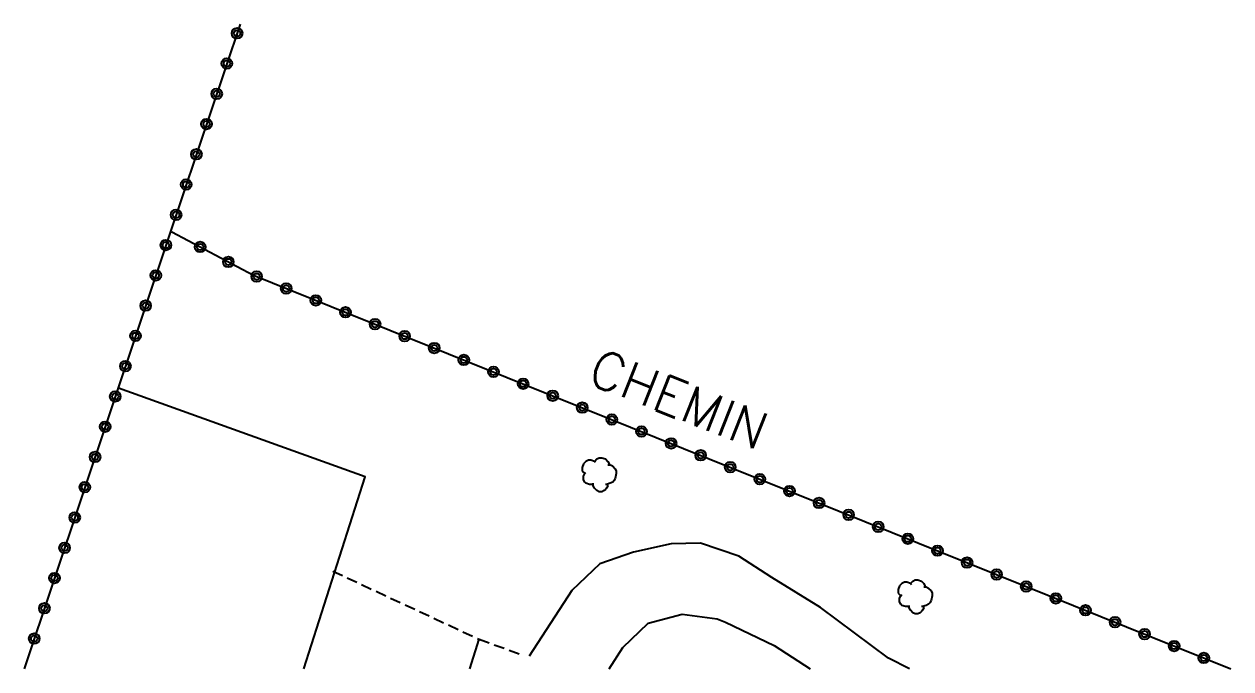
# Model space of a CAD drawing. Header units: millimetres. Extents: x 117000 to 118000, y 126000 to 127000.
# Drawn here: x 117458.9 to 117515.6, y 126000 to 126030.3 of the extents above; entities that cross this region are included whole.
import ezdxf
from ezdxf.enums import TextEntityAlignment as Align

# ---------------------------------------------------------------- set-up
doc = ezdxf.new("R2010")
doc.units = ezdxf.units.MM
doc.linetypes.add('DASHED', pattern=[0.75, 0.5, -0.25])
doc.layers.get('0').update_dxf_attribs({"linetype": 'CONTINUOUS'})
for name, color, linetype in [('W0071', 7, 'CONTINUOUS'), ('W0112', 1, 'DASHED'), ('W0300', 7, 'CONTINUOUS'), ('W0323', 7, 'CONTINUOUS'), ('W0333', 7, 'CONTINUOUS'), ('W0989', 7, 'CONTINUOUS')]:
    doc.layers.add(name, color=color, linetype=linetype)
doc.styles.get("Standard").update_dxf_attribs({"font": 'romans.shx', "width": 0.85})

# ---------------------------------------------------------------- blocks, each defined once
blk = doc.blocks.new('T300')
for p, q in [((-0.686, 0.629), (-0.8, 0.514)), ((-0.571, 0.686), (-0.686, 0.629)), ((-0.457, 0.686), (-0.571, 0.686)), ((-0.286, 0.629), (-0.457, 0.686)), ((-0.286, 0.629), (-0.171, 0.743)), ((-0.229, 0.571), (-0.286, 0.629)), ((-0.171, 0.743), (-0.057, 0.8)), ((-0.057, 0.8), (0.057, 0.8)), ((0.057, 0.8), (0.229, 0.743)), ((0.229, 0.743), (0.343, 0.629)), ((0.343, 0.629), (0.4, 0.514)), ((-0.8, 0.514), (-0.857, 0.343)), ((-0.857, 0.343), (-0.857, 0.171)), ((-0.857, 0.171), (-0.743, 0.057)), ((-0.8, -0.057), (-0.743, 0.057)), ((-0.743, 0.057), (-0.686, 0.114)), ((0.457, 0.457), (0.343, 0.457)), ((0.4, 0.514), (0.4, 0.457)), ((0.571, 0.4), (0.457, 0.457)), ((0.571, 0.4), (0.686, 0.286)), ((0.686, 0.286), (0.743, 0.171)), ((0.743, 0.057), (0.686, -0.171)), ((0.743, 0.171), (0.743, 0.057)), ((-0.8, -0.171), (-0.8, -0.057)), ((-0.8, -0.229), (-0.8, -0.171)), ((-0.743, -0.343), (-0.8, -0.229)), ((-0.686, -0.4), (-0.743, -0.343)), ((-0.514, -0.457), (-0.686, -0.4)), ((-0.4, -0.457), (-0.514, -0.457)), ((-0.4, -0.457), (-0.343, -0.457)), ((-0.343, -0.457), (-0.343, -0.4)), ((-0.343, -0.514), (-0.343, -0.457)), ((-0.286, -0.629), (-0.343, -0.514)), ((0.286, -0.457), (0.229, -0.457)), ((0.457, -0.4), (0.286, -0.457)), ((0.343, -0.514), (0.286, -0.629)), ((0.343, -0.514), (0.343, -0.457)), ((0.571, -0.343), (0.457, -0.4)), ((0.629, -0.286), (0.571, -0.343)), ((0.686, -0.171), (0.629, -0.286)), ((-0.171, -0.743), (-0.286, -0.629)), ((-0.057, -0.8), (-0.171, -0.743)), ((0.057, -0.8), (-0.057, -0.8)), ((0.171, -0.743), (0.057, -0.8)), ((0.229, -0.686), (0.171, -0.743)), ((0.286, -0.629), (0.229, -0.686))]:
    blk.add_line(p, q)
blk = doc.blocks.new('t323o')
at = {"color": 0, "linetype": 'Continuous'}
for radius in [0.25, 0.15]:
    blk.add_circle((0, 0), radius, dxfattribs=at)

msp = doc.modelspace()

# ---------------------------------------------------------------- linework, layer by layer
at = {"layer": 'W0071'}
for points in [[(117500.534, 126000), (117499.544, 126000.496), (117496.351, 126002.884), (117494.067, 126004.286), (117492.508, 126005.293), (117490.71, 126005.901), (117489.329, 126005.878), (117487.551, 126005.489), (117485.969, 126004.934), (117484.66, 126003.689), (117482.647, 126000.599)], [(117486.409, 126000), (117487.056, 126001.005), (117488.24, 126002.142), (117489.842, 126002.57), (117491.485, 126002.35), (117491.874, 126002.195), (117494.163, 126001.103), (117495.857, 126000)]]:
    msp.add_lwpolyline(points, dxfattribs=at)
at = {"layer": 'W0112'}
for points in [[(117473.417, 126004.594), (117480.294, 126001.393)], [(117480.299, 126001.393), (117482.247, 126000.684)]]:
    msp.add_lwpolyline(points, dxfattribs=at)
at = {"layer": 'W0323'}
for points in [[(117469.063, 126030.297), (117465.696, 126020.278), (117458.909, 126000)], [(117465.859, 126020.53), (117469.687, 126018.497), (117482.511, 126013.339), (117515.639, 126000)], [(117479.857, 126000), (117480.294, 126001.393)]]:
    msp.add_lwpolyline(points, dxfattribs=at)
at = {"layer": 'W0333'}
msp.add_lwpolyline([(117472.054, 126000), (117474.935, 126009.027), (117463.347, 126013.188)], dxfattribs=at)

# ---------------------------------------------------------------- block references
at = {"layer": 'W0300'}
for p in [(117486.006, 126009.119), (117500.86, 126003.381)]:
    msp.add_blockref('T300', p, dxfattribs=at)
at = {"layer": 'W0323'}
for p, rotation in [((117468.919, 126029.867), 251.4249679125161), ((117468.441, 126028.446), 251.4249679125161), ((117467.963, 126027.024), 251.4249679125161), ((117467.485, 126025.602), 251.4249679125161), ((117467.007, 126024.18), 251.4249679125161), ((117466.529, 126022.758), 251.4249679125161), ((117466.052, 126021.336), 251.4249679125161), ((117465.574, 126019.914), 251.4948131904323), ((117467.184, 126019.826), 332.0278217877495), ((117468.509, 126019.123), 332.0278217877495), ((117465.098, 126018.492), 251.4948131904323), ((117469.841, 126018.435), 338.0892886864517), ((117471.232, 126017.875), 338.0892886864517), ((117464.622, 126017.069), 251.4948131904323), ((117472.624, 126017.316), 338.0892886864517), ((117474.016, 126016.756), 338.0892886864517), ((117475.407, 126016.196), 338.0892886864517), ((117464.146, 126015.647), 251.4948131904323), ((117476.799, 126015.636), 338.0892886864517), ((117478.191, 126015.077), 338.0892886864517), ((117463.67, 126014.224), 251.4948131904323), ((117479.582, 126014.517), 338.0892886864517), ((117480.974, 126013.957), 338.0892886864517), ((117482.366, 126013.398), 338.0892886864517), ((117483.757, 126012.837), 338.0679602993592), ((117463.194, 126012.802), 251.4948131904323), ((117485.148, 126012.277), 338.0679602993592), ((117486.54, 126011.717), 338.0679602993592), ((117462.718, 126011.38), 251.4948131904323), ((117487.931, 126011.157), 338.0679602993592), ((117489.323, 126010.596), 338.0679602993592), ((117490.714, 126010.036), 338.0679602993592), ((117462.242, 126009.957), 251.4948131904323), ((117492.106, 126009.476), 338.0679602993592), ((117493.497, 126008.915), 338.0679602993592), ((117461.766, 126008.535), 251.4948131904323), ((117494.889, 126008.355), 338.0679602993592), ((117496.28, 126007.795), 338.0679602993592), ((117497.671, 126007.235), 338.0679602993592), ((117461.289, 126007.112), 251.4948131904323), ((117499.063, 126006.674), 338.0679602993592), ((117500.454, 126006.114), 338.0679602993592), ((117460.813, 126005.69), 251.4948131904323), ((117501.846, 126005.554), 338.0679602993592), ((117503.237, 126004.994), 338.0679602993592), ((117504.629, 126004.433), 338.0679602993592), ((117460.337, 126004.267), 251.4948131904323), ((117506.02, 126003.873), 338.0679602993592), ((117507.411, 126003.313), 338.0679602993592), ((117459.861, 126002.845), 251.4948131904323), ((117508.803, 126002.753), 338.0679602993592), ((117510.194, 126002.192), 338.0679602993592), ((117511.586, 126001.632), 338.0679602993592), ((117459.385, 126001.422), 251.4948131904323), ((117512.977, 126001.072), 338.0679602993592), ((117514.369, 126000.512), 338.0679602993592)]:
    msp.add_blockref('t323o', p, dxfattribs=dict(at, rotation=rotation))

# ---------------------------------------------------------------- texts
at = {"layer": 'W0989'}
msp.add_text('CHEMIN', height=1.75, rotation=338.4358, dxfattribs=at).set_placement((117489.688, 126012.667), align=Align.MIDDLE_CENTER)

doc.saveas('drawing.dxf')
